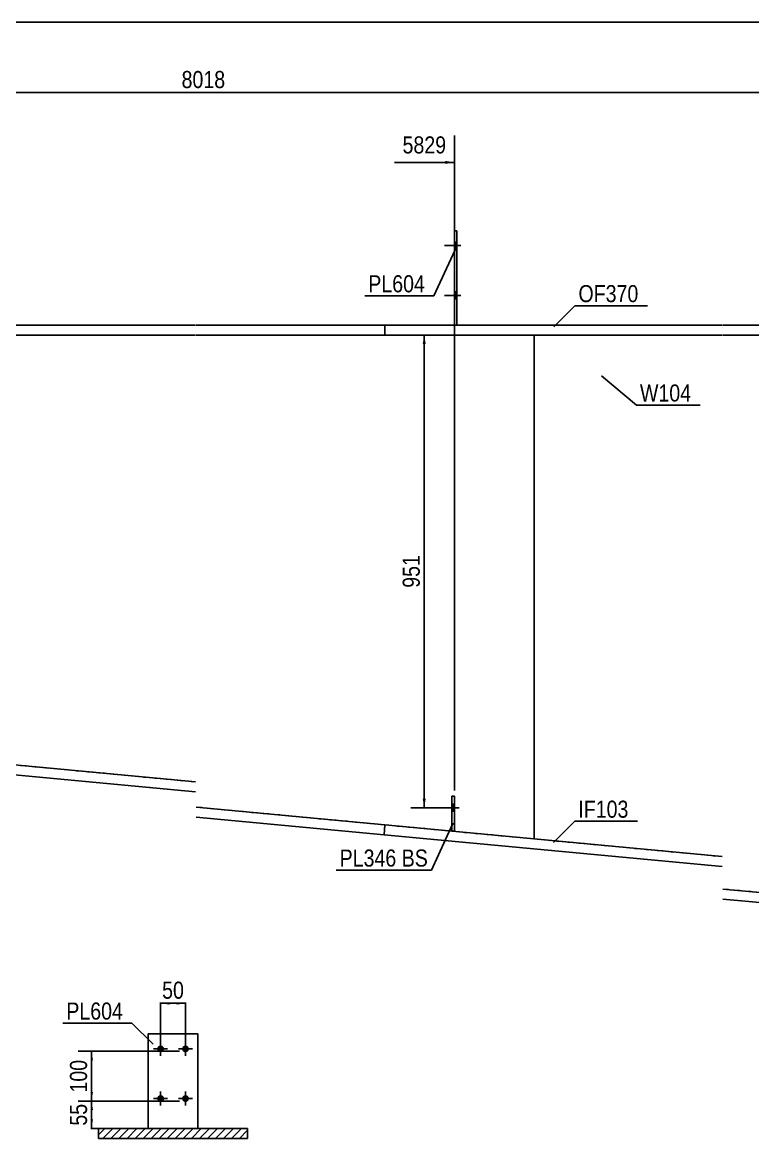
# Model space of a CAD drawing. Header units: millimetres. Extents: x -284 to 128, y -158 to 129.
# Drawn here: x -116.6 to 5.8, y -56.9 to 129.4 of the extents above; entities that cross this region are included whole.
import ezdxf

# ---------------------------------------------------------------- set-up
doc = ezdxf.new("R2010")
doc.units = ezdxf.units.MM
doc.linetypes.add('DXK_LINE_DOT1', pattern=[1.8814, 0.9407, -0.9407])
doc.linetypes.add('DXK_LINE_DOT2', pattern=[3.9198, 1.9599, -1.9599])
doc.styles.add('Arial Narrow', font='ARIALN.TTF', dxfattribs={"height": 0.2})

# ---------------------------------------------------------------- blocks, each defined once
blk = doc.blocks.new('Unknown-623260482-1210')
at = {"color": 5, "linetype": 'Continuous'}
blk.add_line((128.16, 129.41), (-281.84, 129.41), dxfattribs=at)
blk = doc.blocks.new('Part-623260482-1785 - 1449')
at = {"color": 7, "linetype": 'DXK_LINE_DOT1'}
for p, q in [((-249.58, 76.96), (-249.58, 39.46)), ((-249.58, 76.96), (-217.83, 76.96)), ((-217.73, 76.96), (-152.57, 76.96)), ((-152.47, 76.96), (-87.59, 76.96)), ((-87.49, 76.96), (-30.84, 76.96)), ((-249.33, 39.43), (-217.83, 36.47)), ((-217.73, 19.56), (-152.57, 13.43)), ((-152.47, 8.16), (-87.59, 2.06)), ((-87.49, -2.17), (-30.84, -7.5))]:
    blk.add_line(p, q, dxfattribs=at)
at = {"color": 2, "linetype": 'Continuous'}
for p, q in [((-30.84, -7.5), (-30.84, 76.96)), ((-249.58, 39.46), (-249.33, 39.43))]:
    blk.add_line(p, q, dxfattribs=at)
blk = doc.blocks.new('Bolt-623260482-1725 - 1449')
at = {"linetype": 'Continuous'}
blk.add_hatch(color=3, dxfattribs=at).paths.add_polyline_path([(-44.21, -2.86), (-44.21, -1.7), (-44.63, -1.7), (-44.63, -2.86)])
at = {"color": 3, "linetype": 'Continuous'}
for p, q in [((-44.21, -1.7), (-44.63, -1.7)), ((-43.42, -2.28), (-46.17, -2.28)), ((-44.21, -2.86), (-44.63, -2.86))]:
    blk.add_line(p, q, dxfattribs=at)
blk = doc.blocks.new('Part-623260482-1516 - 1449')
at = {"color": 2, "linetype": 'Continuous'}
blk.add_line((-30.84, 76.96), (-30.84, -7.5), dxfattribs=at)
at = {"color": 7, "linetype": 'DXK_LINE_DOT1'}
for p, q in [((-30.84, 76.96), (0.66, 76.96)), ((0.76, 76.96), (76.64, 76.96)), ((76.64, 76.96), (76.64, -23.04)), ((-30.84, -7.5), (0.66, -10.46)), ((0.76, -15.9), (76.64, -23.04))]:
    blk.add_line(p, q, dxfattribs=at)
blk = doc.blocks.new('Part-623260482-1538 - 1449')
at = {"color": 2, "linetype": 'Continuous'}
for p, q in [((-249.58, 78.62), (-249.58, 76.96)), ((-217.83, 78.62), (-249.58, 78.62)), ((-152.57, 78.62), (-217.73, 78.62)), ((-87.59, 78.62), (-152.47, 78.62)), ((-55.84, 78.62), (-87.49, 78.62)), ((-55.84, 76.96), (-55.84, 78.62)), ((-217.83, 76.96), (-249.58, 76.96)), ((-152.57, 76.96), (-217.73, 76.96)), ((-87.59, 76.96), (-152.47, 76.96)), ((-55.84, 76.96), (-87.49, 76.96))]:
    blk.add_line(p, q, dxfattribs=at)
blk = doc.blocks.new('Part-623260482-1801 - 1449')
at = {"color": 2, "linetype": 'Continuous'}
for p, q in [((-43.8, 94.46), (-44.21, 94.46)), ((-44.21, 94.46), (-44.21, 78.62)), ((-43.8, 78.62), (-43.8, 94.46))]:
    blk.add_line(p, q, dxfattribs=at)
at = {"color": 7, "linetype": 'DXK_LINE_DOT1'}
blk.add_line((-44.21, 78.62), (-43.8, 78.62), dxfattribs=at)
blk = doc.blocks.new('Part-623260482-1560 - 1449')
at = {"color": 2, "linetype": 'Continuous'}
for p, q in [((-44.63, -6.2), (-44.63, -0.36)), ((-44.63, -0.36), (-44.21, -0.36)), ((-44.21, -0.36), (-44.21, -6.2)), ((-44.21, -6.2), (-44.63, -6.2))]:
    blk.add_line(p, q, dxfattribs=at)
at = {"color": 7, "linetype": 'DXK_LINE_DOT1'}
blk.add_line((-44.63, -4.95), (-44.21, -4.95), dxfattribs=at)
blk = doc.blocks.new('Part-623260482-1582 - 1449')
at = {"color": 7, "linetype": 'DXK_LINE_DOT1'}
for p, q in [((-44.63, -6.2), (-44.63, -0.36)), ((-44.63, -0.36), (-44.21, -0.36)), ((-44.21, -6.2), (-44.21, -0.36)), ((-44.21, -6.2), (-44.63, -6.2))]:
    blk.add_line(p, q, dxfattribs=at)
blk = doc.blocks.new('Bolt-623260482-1724 - 1449')
at = {"color": 3, "linetype": 'DXK_LINE_DOT2'}
for p, q in [((-44.21, -1.7), (-44.63, -1.7)), ((-43.42, -2.28), (-46.17, -2.28)), ((-44.21, -2.86), (-44.63, -2.86))]:
    blk.add_line(p, q, dxfattribs=at)
blk = doc.blocks.new('Part-623260482-1747 - 1449')
at = {"color": 2, "linetype": 'Continuous'}
for p, q in [((-249.33, 39.43), (-249.49, 37.78)), ((-217.83, 36.47), (-249.33, 39.43)), ((-217.83, 34.8), (-249.49, 37.78)), ((-152.57, 13.43), (-217.73, 19.56)), ((-152.57, 11.75), (-217.73, 17.88)), ((-87.59, 2.06), (-152.47, 8.16)), ((-87.59, 0.39), (-152.47, 6.49)), ((-55.84, -5.15), (-87.49, -2.17)), ((-55.99, -6.81), (-87.49, -3.84)), ((-55.99, -6.81), (-55.84, -5.15))]:
    blk.add_line(p, q, dxfattribs=at)
blk = doc.blocks.new('Part-623260482-1769 - 1449')
at = {"color": 2, "linetype": 'Continuous'}
for p, q in [((-55.99, -6.81), (-55.84, -5.15)), ((-55.84, -5.15), (0.66, -10.46)), ((0.66, -12.14), (-55.99, -6.81)), ((0.76, -15.9), (76.64, -23.04)), ((76.48, -24.7), (0.76, -17.58)), ((76.64, -23.04), (76.48, -24.7))]:
    blk.add_line(p, q, dxfattribs=at)
blk = doc.blocks.new('Part-623260482-1828 - 1449')
at = {"color": 2, "linetype": 'Continuous'}
for p, q in [((-55.84, 78.62), (-55.84, 76.96)), ((0.66, 78.62), (-55.84, 78.62)), ((76.64, 78.62), (0.76, 78.62)), ((-55.84, 76.96), (0.66, 76.96)), ((0.76, 76.96), (76.64, 76.96))]:
    blk.add_line(p, q, dxfattribs=at)
at = {"color": 7, "linetype": 'DXK_LINE_DOT1'}
blk.add_line((76.64, 76.96), (76.64, 78.62), dxfattribs=at)
blk = doc.blocks.new('Bolt-623260482-1835 - 1449')
at = {"linetype": 'Continuous'}
for points in [[(-43.8, 91.37), (-43.8, 92.54), (-44.21, 92.54), (-44.21, 91.37)], [(-43.8, 91.37), (-43.8, 92.54), (-44.21, 92.54), (-44.21, 91.37)], [(-43.8, 83.04), (-43.8, 84.21), (-44.21, 84.21), (-44.21, 83.04)], [(-43.8, 83.04), (-43.8, 84.21), (-44.21, 84.21), (-44.21, 83.04)]]:
    blk.add_hatch(color=3, dxfattribs=at).paths.add_polyline_path(points)
at = {"color": 3, "linetype": 'Continuous'}
for p, q in [((-43.13, 91.96), (-45.88, 91.96)), ((-43.13, 91.96), (-45.88, 91.96)), ((-43.8, 92.54), (-44.21, 92.54)), ((-43.8, 92.54), (-44.21, 92.54)), ((-43.8, 91.37), (-44.21, 91.37)), ((-43.8, 91.37), (-44.21, 91.37)), ((-43.8, 84.21), (-44.21, 84.21)), ((-43.8, 84.21), (-44.21, 84.21)), ((-43.13, 83.62), (-45.88, 83.62)), ((-43.13, 83.62), (-45.88, 83.62)), ((-43.8, 83.04), (-44.21, 83.04)), ((-43.8, 83.04), (-44.21, 83.04))]:
    blk.add_line(p, q, dxfattribs=at)
blk = doc.blocks.new('Part-623260482-1292 - 1256')
at = {"color": 2, "linetype": 'Continuous'}
for p, q in [((-95.52, -40.2), (-87.18, -40.2)), ((-95.52, -40.2), (-95.52, -56.03)), ((-87.18, -40.2), (-87.18, -56.03))]:
    blk.add_line(p, q, dxfattribs=at)
at = {"color": 7, "linetype": 'DXK_LINE_DOT1'}
blk.add_line((-95.52, -56.03), (-87.18, -56.03), dxfattribs=at)
blk = doc.blocks.new('Bolt-623260482-1327 - 1256')
at = {"linetype": 'Continuous'}
for points in [[(-92.85, -42.7, -1), (-94.02, -42.7, -1)], [(-88.68, -42.7, -1), (-89.85, -42.7, -1)], [(-92.85, -51.03, -1), (-94.02, -51.03, -1)], [(-88.68, -51.03, -1), (-89.85, -51.03, -1)]]:
    blk.add_hatch(color=3, dxfattribs=at).paths.add_polyline_path(points)
at = {"color": 3, "linetype": 'Continuous'}
for p, q in [((-92.27, -42.7), (-94.6, -42.7)), ((-93.43, -41.53), (-93.43, -43.86)), ((-88.1, -42.7), (-90.43, -42.7)), ((-89.27, -41.53), (-89.27, -43.86)), ((-93.43, -49.86), (-93.43, -52.2)), ((-89.27, -49.86), (-89.27, -52.2)), ((-92.27, -51.03), (-94.6, -51.03)), ((-88.1, -51.03), (-90.43, -51.03))]:
    blk.add_line(p, q, dxfattribs=at)
blk = doc.blocks.new('Part-623260482-1331 - 1256')
at = {"linetype": 'Continuous'}
h = blk.add_hatch(dxfattribs=at)
h.set_pattern_fill('', scale=0.3, style=0, pattern_type=0)
h.set_pattern_definition([(45, (-78.8516, -57.696), (-0.67352, 0.67352), [])])
h.paths.add_polyline_path([(-103.85, -57.7), (-78.85, -57.7), (-78.85, -56.03), (-103.85, -56.03)])
at = {"color": 2, "linetype": 'Continuous'}
for p, q in [((-103.85, -57.7), (-103.85, -56.03)), ((-103.85, -56.03), (-78.85, -56.03)), ((-78.85, -57.7), (-103.85, -57.7)), ((-78.85, -56.03), (-78.85, -57.7))]:
    blk.add_line(p, q, dxfattribs=at)
blk = doc.blocks.new('StraightDimension-623260482-2034 - 1449')
at = {"linetype": 'Continuous'}
for points in [[(-49.52, 75.46), (-49.27, 76.96), (-49.02, 75.46)], [(-49.02, -0.78), (-49.27, -2.28), (-49.52, -0.78)]]:
    blk.add_hatch(color=7, dxfattribs=at).paths.add_polyline_path(points)
at = {"color": 7, "linetype": 'Continuous'}
for p, q in [((-41.01, 76.96), (-51.52, 76.96)), ((-49.27, -2.28), (-49.27, 76.96)), ((-44.32, -2.28), (-51.52, -2.28))]:
    blk.add_line(p, q, dxfattribs=at)
at = {"color": 0}
blk.add_wipeout([(-49.42, 40.68), (-53.62, 40.68), (-53.62, 34), (-49.42, 34)], dxfattribs=at)
at = {"color": 3, "style": 'Arial Narrow'}
blk.add_text('951', height=2.863, rotation=90.0002, dxfattribs=at).set_placement((-50.02, 34.6))
blk = doc.blocks.new('StraightDimension-623260482-2334 - 1449')
at = {"color": 7, "linetype": 'Continuous'}
blk.add_line((-251.25, 117.62), (78.72, 117.62), dxfattribs=at)
at = {"color": 0}
blk.add_wipeout([(-82.01, 117.77), (-82.01, 121.97), (-90.52, 121.97), (-90.52, 117.77)], dxfattribs=at)
at = {"color": 3, "style": 'Arial Narrow'}
blk.add_text('8018', height=2.863, dxfattribs=at).set_placement((-89.92, 118.37))
blk = doc.blocks.new('StraightDimension-623260482-5803 - 1449')
at = {"linetype": 'Continuous'}
blk.add_hatch(color=7, dxfattribs=at).paths.add_polyline_path([(-45.71, 106.16), (-44.21, 105.91), (-45.71, 105.66)])
at = {"color": 7, "linetype": 'Continuous'}
for p, q in [((-44.21, 0.64), (-44.21, 110.41)), ((-54.27, 105.91), (-44.21, 105.91))]:
    blk.add_line(p, q, dxfattribs=at)
at = {"color": 0}
blk.add_wipeout([(-44.99, 106.81), (-44.99, 111.01), (-53.5, 111.01), (-53.5, 106.81)], dxfattribs=at)
at = {"color": 3, "style": 'Arial Narrow'}
blk.add_text('5829', height=2.863, dxfattribs=at).set_placement((-52.9, 107.41))
blk = doc.blocks.new('StraightDimension-623260482-1415 - 1256')
at = {"linetype": 'Continuous'}
for points in [[(-105.26, -52.95), (-105.01, -51.45), (-104.76, -52.95)], [(-104.76, -54.53), (-105.01, -56.03), (-105.26, -54.53)]]:
    blk.add_hatch(color=7, dxfattribs=at).paths.add_polyline_path(points)
at = {"color": 7, "linetype": 'Continuous'}
for p, q in [((-90.27, -51.45), (-107.26, -51.45)), ((-105.01, -56.03), (-105.01, -51.45)), ((-79.85, -56.03), (-107.26, -56.03))]:
    blk.add_line(p, q, dxfattribs=at)
at = {"color": 0}
blk.add_wipeout([(-105.16, -51.31), (-109.36, -51.31), (-109.36, -56.17), (-105.16, -56.17)], dxfattribs=at)
at = {"color": 3, "style": 'Arial Narrow'}
blk.add_text('55', height=2.863, rotation=90.0002, dxfattribs=at).set_placement((-105.76, -55.57))
blk = doc.blocks.new('StraightDimension-623260482-1402 - 1256')
at = {"linetype": 'Continuous'}
for points in [[(-91.93, -35.29), (-93.43, -35.04), (-91.93, -34.79)], [(-90.77, -34.79), (-89.27, -35.04), (-90.77, -35.29)]]:
    blk.add_hatch(color=7, dxfattribs=at).paths.add_polyline_path(points)
at = {"color": 7, "linetype": 'Continuous'}
for p, q in [((-93.43, -42.11), (-93.43, -32.79)), ((-89.27, -42.11), (-89.27, -32.79)), ((-93.43, -35.04), (-89.27, -35.04))]:
    blk.add_line(p, q, dxfattribs=at)
at = {"color": 0}
blk.add_wipeout([(-88.92, -34.89), (-88.92, -30.69), (-93.78, -30.69), (-93.78, -34.89)], dxfattribs=at)
at = {"color": 3, "style": 'Arial Narrow'}
blk.add_text('50', height=2.863, dxfattribs=at).set_placement((-93.18, -34.29))
blk = doc.blocks.new('StraightDimension-623260482-1425 - 1256')
at = {"linetype": 'Continuous'}
for points in [[(-105.26, -44.61), (-105.01, -43.11), (-104.76, -44.61)], [(-104.76, -49.95), (-105.01, -51.45), (-105.26, -49.95)]]:
    blk.add_hatch(color=7, dxfattribs=at).paths.add_polyline_path(points)
at = {"color": 7, "linetype": 'Continuous'}
for p, q in [((-90.27, -43.11), (-107.26, -43.11)), ((-105.01, -51.45), (-105.01, -43.11)), ((-90.27, -51.45), (-107.26, -51.45))]:
    blk.add_line(p, q, dxfattribs=at)
at = {"color": 0}
blk.add_wipeout([(-105.16, -43.94), (-109.36, -43.94), (-109.36, -50.62), (-105.16, -50.62)], dxfattribs=at)
at = {"color": 3, "style": 'Arial Narrow'}
blk.add_text('100', height=2.863, rotation=90.0002, dxfattribs=at).set_placement((-105.76, -50.02))
blk = doc.blocks.new('Mark-623260482-1512 - 1449')
at = {"color": 0}
blk.add_wipeout([(-4.55, 65.82), (-4.55, 68.82), (-13.13, 68.82), (-13.13, 65.82)], dxfattribs=at)
blk.add_wipeout([(-4.55, 65.82), (-4.55, 68.82), (-13.13, 68.82), (-13.13, 65.82)], dxfattribs=at)
at = {"color": 7, "linetype": 'Continuous'}
for p, q in [((-19.57, 70.12), (-13.73, 65.22)), ((-13.73, 65.22), (-3.05, 65.22))]:
    blk.add_line(p, q, dxfattribs=at)
at = {"color": 3, "style": 'Arial Narrow'}
blk.add_text('W104', height=2.863, dxfattribs=at).set_placement((-13.13, 65.82))
blk = doc.blocks.new('Mark-623260482-1765 - 1449')
at = {"color": 0}
blk.add_wipeout([(-15.05, -3.95), (-15.05, -0.95), (-23.45, -0.95), (-23.45, -3.95)], dxfattribs=at)
blk.add_wipeout([(-15.05, -3.95), (-15.05, -0.95), (-23.45, -0.95), (-23.45, -3.95)], dxfattribs=at)
at = {"color": 7, "linetype": 'Continuous'}
for p, q in [((-27.59, -8.09), (-24.05, -4.55)), ((-24.05, -4.55), (-13.55, -4.55))]:
    blk.add_line(p, q, dxfattribs=at)
at = {"color": 3, "style": 'Arial Narrow'}
blk.add_text('IF103', height=2.863, dxfattribs=at).set_placement((-23.45, -3.95))
blk = doc.blocks.new('Mark-623260482-1797 - 1449')
at = {"color": 7, "linetype": 'Continuous'}
blk.add_line((-44.1, 91.27), (-47.64, 83.53), dxfattribs=at)
at = {"color": 0}
blk.add_wipeout([(-49.14, 84.13), (-49.14, 87.13), (-58.64, 87.13), (-58.64, 84.13)], dxfattribs=at)
blk.add_wipeout([(-49.14, 84.13), (-49.14, 87.13), (-58.64, 87.13), (-58.64, 84.13)], dxfattribs=at)
at = {"color": 7, "linetype": 'Continuous'}
blk.add_line((-59.24, 83.53), (-47.64, 83.53), dxfattribs=at)
at = {"color": 3, "style": 'Arial Narrow'}
blk.add_text('PL604', height=2.863, dxfattribs=at).set_placement((-58.64, 84.13))
blk = doc.blocks.new('Mark-623260482-1824 - 1449')
at = {"color": 0}
blk.add_wipeout([(-13.38, 82.48), (-13.38, 85.48), (-23.43, 85.48), (-23.43, 82.48)], dxfattribs=at)
blk.add_wipeout([(-13.38, 82.48), (-13.38, 85.48), (-23.43, 85.48), (-23.43, 82.48)], dxfattribs=at)
at = {"color": 7, "linetype": 'Continuous'}
for p, q in [((-27.57, 78.35), (-24.03, 81.88)), ((-24.03, 81.88), (-11.88, 81.88))]:
    blk.add_line(p, q, dxfattribs=at)
at = {"color": 3, "style": 'Arial Narrow'}
blk.add_text('OF370', height=2.863, dxfattribs=at).set_placement((-23.43, 82.48))
blk = doc.blocks.new('MarkSet-623260482-2457 - 1449')
at = {"color": 0}
blk.add_wipeout([(-53.94, -12.14), (-53.94, -9.14), (-63.44, -9.14), (-63.44, -12.14)], dxfattribs=at)
blk.add_wipeout([(-53.94, -12.14), (-53.94, -9.14), (-63.44, -9.14), (-63.44, -12.14)], dxfattribs=at)
at = {"color": 3, "style": 'Arial Narrow'}
blk.add_text('PL346', height=2.863, dxfattribs=at).set_placement((-63.44, -12.14))
at = {"color": 0}
blk.add_wipeout([(-48.66, -12.14), (-48.66, -9.14), (-53.04, -9.14), (-53.04, -12.14)], dxfattribs=at)
blk.add_wipeout([(-48.66, -12.14), (-48.66, -9.14), (-53.04, -9.14), (-53.04, -12.14)], dxfattribs=at)
at = {"color": 7, "linetype": 'Continuous'}
for p in [(-44.52, -5.01), (-64.04, -12.74)]:
    blk.add_line(p, (-48.06, -12.74), dxfattribs=at)
at = {"color": 3, "style": 'Arial Narrow'}
blk.add_text('BS', height=2.863, dxfattribs=at).set_placement((-53.04, -12.14))
blk = doc.blocks.new('Mark-623260482-1287 - 1256')
at = {"color": 7, "linetype": 'Continuous'}
blk.add_line((-94.69, -41.93), (-98.23, -38.39), dxfattribs=at)
at = {"color": 0}
blk.add_wipeout([(-99.73, -37.79), (-99.73, -34.79), (-109.23, -34.79), (-109.23, -37.79)], dxfattribs=at)
blk.add_wipeout([(-99.73, -37.79), (-99.73, -34.79), (-109.23, -34.79), (-109.23, -37.79)], dxfattribs=at)
at = {"color": 7, "linetype": 'Continuous'}
blk.add_line((-109.83, -38.39), (-98.23, -38.39), dxfattribs=at)
at = {"color": 3, "style": 'Arial Narrow'}
blk.add_text('PL604', height=2.863, dxfattribs=at).set_placement((-109.23, -37.79))

msp = doc.modelspace()

# ---------------------------------------------------------------- block references
for name in ['Unknown-623260482-1210', 'Part-623260482-1801 - 1449', 'Bolt-623260482-1835 - 1449', 'Part-623260482-1538 - 1449', 'Part-623260482-1828 - 1449', 'Part-623260482-1785 - 1449', 'Part-623260482-1516 - 1449', 'Part-623260482-1747 - 1449', 'Bolt-623260482-1725 - 1449', 'Bolt-623260482-1724 - 1449', 'Part-623260482-1560 - 1449', 'Part-623260482-1582 - 1449', 'Part-623260482-1769 - 1449', 'Part-623260482-1292 - 1256', 'Bolt-623260482-1327 - 1256', 'Part-623260482-1331 - 1256']:
    msp.add_blockref(name, (0, 0))

# ---------------------------------------------------------------- next in the draw order: block references
for name in ['StraightDimension-623260482-2334 - 1449', 'StraightDimension-623260482-2034 - 1449', 'Mark-623260482-1512 - 1449', 'Mark-623260482-1765 - 1449', 'MarkSet-623260482-2457 - 1449', 'StraightDimension-623260482-1402 - 1256', 'StraightDimension-623260482-1415 - 1256']:
    msp.add_blockref(name, (0, 0))

# ---------------------------------------------------------------- next in the draw order: block references
for name in ['StraightDimension-623260482-5803 - 1449', 'Mark-623260482-1824 - 1449', 'Mark-623260482-1287 - 1256', 'StraightDimension-623260482-1425 - 1256']:
    msp.add_blockref(name, (0, 0))

# ---------------------------------------------------------------- next in the draw order: block references
msp.add_blockref('Mark-623260482-1797 - 1449', (0, 0))

doc.saveas('drawing.dxf')
